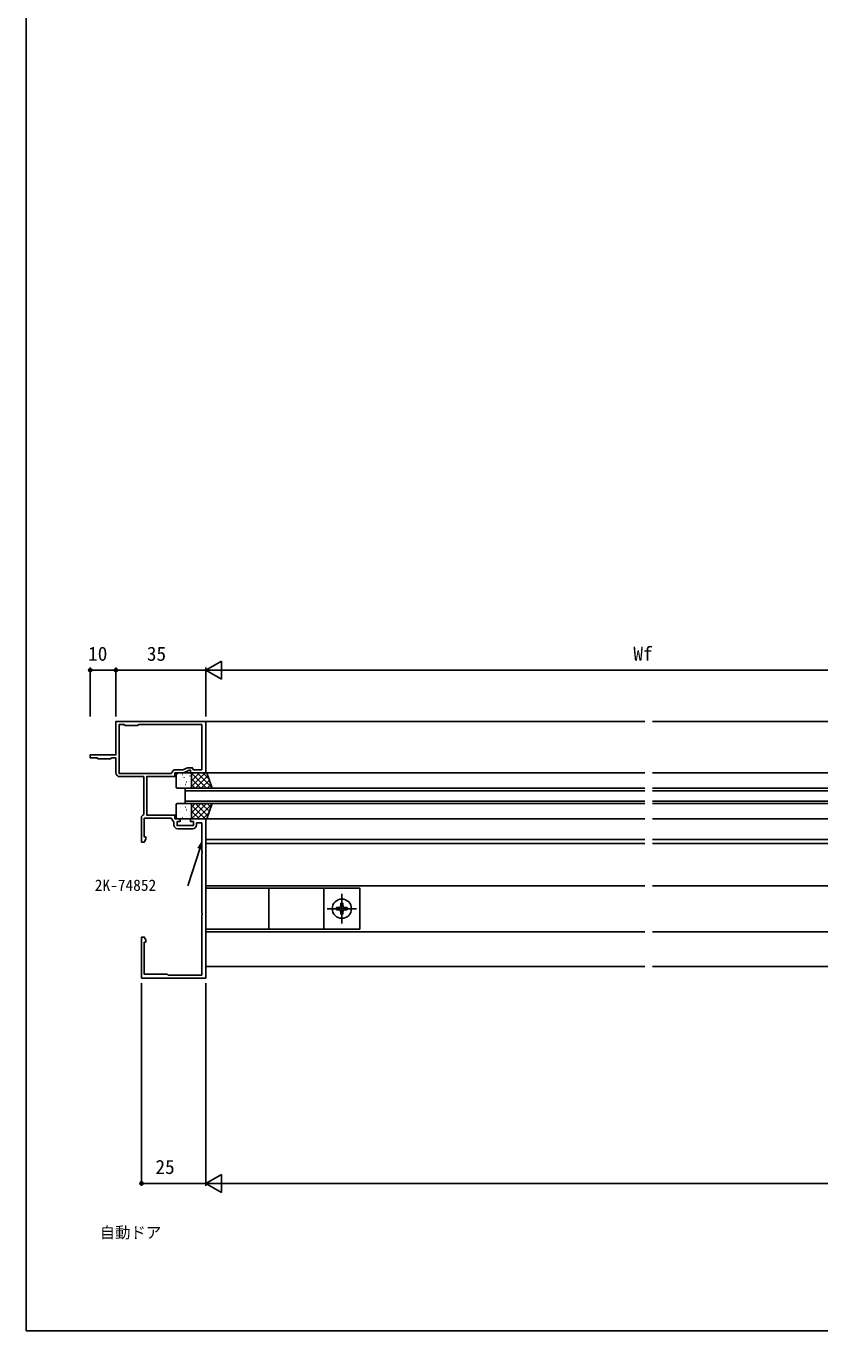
# Model space of a CAD drawing. Units: millimetres, scale not verified. Extents: x -437 to 438, y -681 to 679.
# Drawn here: x -437 to -127, y -681 to -173 of the extents above; entities that cross this region are included whole.
import ezdxf
from ezdxf.enums import TextEntityAlignment as Align

# ---------------------------------------------------------------- set-up
doc = ezdxf.new("R2010")
doc.units = ezdxf.units.MM
doc.header["$LTSCALE"] = 4
for name, color, linetype in [('0-1_USER1', 3, 'Continuous'), ('0-2_YKK_11', 7, 'Continuous'), ('0-3_YKK_12', 2, 'Continuous'), ('0-4_YKK_13', 4, 'Continuous'), ('0-6_YKK_D', 6, 'Continuous'), ('0-7_YKK_ZWAK', 7, 'Continuous')]:
    doc.layers.add(name, color=color, linetype=linetype)
doc.styles.add('ＭＳ ゴシック', font='')
doc.styles.get('ＭＳ ゴシック').set_extended_font_data('MS Gothic')

msp = doc.modelspace()

# ---------------------------------------------------------------- linework, layer by layer
at = {"layer": '0-2_YKK_11'}
msp.add_line((-371.8, -485.5), (-377.6, -485.5), dxfattribs=at)
for points in [[(-401.7, -463.7), (-401.7, -457.9), (-403.4, -457.9), (-403.7, -458.2), (-408.7, -458.2), (-409, -457.9), (-411.7, -457.9), (-411.7, -456.7), (-401.7, -456.7), (-401.7, -443.7), (-366.7, -443.7), (-366.7, -463.7), (-372.7, -463.7), (-372.7, -462.7), (-373.2, -462.7), (-375.345, -463.7), (-378.7, -463.7), (-378.7, -465.2), (-389.7, -465.2), (-389.7, -480.2), (-378.7, -480.2), (-378.7, -481.7), (-376.7, -481.7), (-376.7, -482.7), (-377.9, -482.7), (-377.9, -484.3), (-371.5, -484.3), (-371.5, -482.7), (-372.7, -482.7), (-372.7, -481.7), (-366.7, -481.7)], [(-379.879, -463.75), (-380.175, -464), (-400.5, -464), (-400.5, -444.9), (-398.5, -444.9), (-398.2, -445.2), (-393.2, -445.2), (-392.9, -444.9)], [(-392.9, -444.9), (-368.3, -444.9), (-368.3, -462.5), (-371.5, -462.5), (-371.962, -461.7), (-373.895, -461.7), (-375.611, -462.5), (-378.4, -462.5)], [(-379.1, -484), (-379.1, -482.971), (-380.2, -481.4), (-390.7, -481.4), (-390.7, -488.7), (-390.07, -488.7), (-390.07, -489.609), (-390.7, -490.7), (-391.7, -490.7), (-391.7, -480.7), (-391.2, -480.2), (-390.9, -479.9), (-390.9, -465.2), (-400.2, -465.2)], [(-366.7, -481.7), (-366.7, -543.7), (-391.7, -543.7), (-391.7, -527.7), (-390.7, -527.7), (-390.07, -528.792), (-390.07, -529.7), (-390.7, -529.7), (-390.7, -542.2), (-381.7, -542.2), (-381.4, -542.5), (-368.3, -542.5), (-368.3, -519.159), (-368.18, -518.975), (-368.18, -518.425), (-368.3, -518.242), (-368.3, -495.159), (-368.18, -494.975), (-368.18, -494.425), (-368.3, -494.242), (-368.3, -483.2), (-370.3, -483.2), (-370.3, -484)]]:
    msp.add_lwpolyline(points, dxfattribs=at)
for centre, start, end in [((-378.4, -464), 90.00001, 170.40592), ((-400.2, -463.7), 180.00001, 269.99999), ((-377.6, -484), 180.00001, 269.99999), ((-371.8, -484), 270.00001, 359.99999)]:
    msp.add_arc(centre, 1.5, start, end, dxfattribs=at)
at = {"layer": '0-3_YKK_12'}
for p, q in [((-366.7, -443.7), (-195.7, -443.7)), ((-192.7, -443.7), (-21.7, -443.7)), ((-366.7, -463.7), (-195.7, -463.7)), ((-192.7, -463.7), (-21.7, -463.7)), ((-374.7, -475.7), (-374.7, -469.7)), ((-374.7, -469.7), (-195.7, -469.7)), ((-195.7, -470.7), (-374.7, -470.7)), ((-192.7, -469.7), (-13.7, -469.7)), ((-13.7, -470.7), (-192.7, -470.7)), ((-374.7, -474.7), (-195.7, -474.7)), ((-195.7, -475.7), (-374.7, -475.7)), ((-192.7, -474.7), (-13.7, -474.7)), ((-13.7, -475.7), (-192.7, -475.7)), ((-366.7, -481.7), (-195.7, -481.7)), ((-192.7, -481.7), (-21.7, -481.7)), ((-366.7, -489.7), (-195.7, -489.7)), ((-366.7, -491.2), (-195.7, -491.2)), ((-192.7, -489.7), (-21.7, -489.7)), ((-192.7, -491.2), (169.3, -491.2)), ((-366.7, -507.7), (-195.7, -507.7)), ((-192.7, -507.7), (-21.699, -507.7)), ((-366.7, -525.7), (-195.7, -525.7)), ((-192.7, -525.7), (-27.199, -525.7)), ((-366.7, -539.2), (-195.7, -539.2)), ((-192.7, -539.2), (169.3, -539.2))]:
    msp.add_line(p, q, dxfattribs=at)
at = {"layer": '0-4_YKK_13'}
for p, q in [((-378.275, -469.2), (-378.275, -464.2)), ((-377.775, -463.7), (-372.775, -463.7)), ((-377.711, -464.145), (-377.735, -464.188)), ((-376.977, -466.169), (-377.001, -466.213)), ((-376.557, -466.483), (-376.565, -466.49)), ((-375.767, -464.337), (-375.855, -464.383)), ((-375.087, -465.578), (-375.111, -465.622)), ((-374.353, -467.603), (-374.377, -467.647)), ((-374.352, -464.508), (-374.36, -464.515)), ((-374.242, -467.226), (-374.33, -467.273)), ((-372.896, -464.935), (-372.92, -464.979)), ((-372.463, -467.012), (-372.487, -467.055)), ((-372.37, -466.328), (-372.377, -466.334)), ((-366.941, -463.7), (-372.275, -469.035)), ((-369.186, -463.7), (-372.275, -466.79)), ((-371.431, -463.7), (-372.275, -464.545)), ((-366.373, -469.7), (-372.275, -463.799)), ((-372.275, -464.2), (-372.275, -469.2)), ((-368.618, -469.7), (-372.275, -466.044)), ((-365.88, -464.885), (-370.696, -469.7)), ((-364.348, -469.48), (-370.128, -463.7)), ((-365.319, -466.569), (-368.451, -469.7)), ((-365.471, -466.112), (-367.883, -463.7)), ((-372.775, -469.7), (-377.775, -469.7)), ((-376.545, -468.246), (-376.569, -468.29)), ((-374.537, -468.269), (-374.545, -468.276)), ((-373.921, -469.679), (-373.932, -469.7)), ((-370.863, -469.7), (-372.275, -468.289)), ((-364.758, -468.253), (-366.205, -469.7)), ((-378.275, -476.2), (-378.275, -481.2)), ((-372.775, -475.7), (-377.775, -475.7)), ((-376.545, -477.155), (-376.569, -477.111)), ((-374.537, -477.132), (-374.545, -477.125)), ((-374.353, -477.798), (-374.377, -477.754)), ((-373.921, -475.721), (-373.932, -475.7)), ((-366.373, -475.7), (-372.275, -481.602)), ((-368.618, -475.7), (-372.275, -479.357)), ((-370.863, -475.7), (-372.275, -477.112)), ((-372.275, -481.2), (-372.275, -476.2)), ((-366.941, -481.7), (-372.275, -476.366)), ((-365.88, -480.516), (-370.696, -475.7)), ((-364.348, -475.921), (-370.128, -481.7)), ((-365.319, -478.832), (-368.451, -475.7)), ((-364.758, -477.148), (-366.205, -475.7)), ((-377.775, -481.7), (-372.775, -481.7)), ((-377.711, -481.256), (-377.735, -481.212)), ((-376.977, -479.231), (-377.001, -479.188)), ((-376.557, -478.918), (-376.565, -478.911)), ((-375.767, -481.064), (-375.855, -481.018)), ((-375.087, -479.823), (-375.111, -479.779)), ((-374.352, -480.893), (-374.36, -480.886)), ((-374.242, -478.175), (-374.33, -478.128)), ((-372.896, -480.466), (-372.92, -480.422)), ((-372.463, -478.389), (-372.487, -478.345)), ((-372.37, -479.073), (-372.377, -479.067)), ((-369.186, -481.7), (-372.275, -478.611)), ((-371.431, -481.7), (-372.275, -480.856)), ((-365.471, -479.288), (-367.883, -481.7)), ((-342.2, -508.657), (-342.2, -524.657)), ((-320.7, -508.657), (-320.7, -524.657)), ((-313.7, -522.407), (-313.7, -510.907)), ((-319.45, -516.657), (-307.95, -516.657)), ((-314.11, -514.607), (-314.11, -515.427)), ((-313.29, -515.427), (-313.29, -514.607)), ((-312.47, -517.067), (-311.65, -517.067))]:
    msp.add_line(p, q, dxfattribs=at)
for points in [[(-364.275, -469.7), (-366.275, -463.7), (-372.275, -463.7), (-372.275, -469.7)], [(-364.275, -475.7), (-366.275, -481.7), (-372.275, -481.7), (-372.275, -475.7)], [(-366.7, -524.657), (-306.7, -524.657), (-306.7, -508.657), (-366.7, -508.657)]]:
    msp.add_lwpolyline(points, close=True, dxfattribs=at)
for points in [[(-314.93, -516.247), (-315.75, -516.247), (-315.75, -517.067), (-314.93, -517.067)], [(-314.11, -515.427), (-314.11, -514.607), (-313.29, -514.607), (-313.29, -515.427)], [(-314.11, -517.887), (-314.11, -518.707), (-313.29, -518.707), (-313.29, -517.887)], [(-311.65, -517.067), (-311.65, -516.247), (-312.47, -516.247)]]:
    msp.add_lwpolyline(points, dxfattribs=at)
msp.add_circle((-313.7, -516.657), 3.75, dxfattribs=at)
for centre, radius, start, end in [((-377.775, -464.2), 0.5, 90, 180), ((-372.775, -464.2), 0.5, 0, 90), ((-377.775, -469.2), 0.5, 180, 270), ((-372.775, -469.2), 0.5, 270, 0), ((-377.775, -476.2), 0.5, 90, 180), ((-372.775, -476.2), 0.5, 0, 90), ((-377.775, -481.2), 0.5, 180, 270), ((-372.775, -481.2), 0.5, 270, 0), ((-314.93, -515.427), 0.82, 270, 0), ((-314.93, -517.887), 0.82, 0, 90), ((-312.47, -515.427), 0.82, 180, 270), ((-312.47, -517.887), 0.82, 90, 180)]:
    msp.add_arc(centre, radius, start, end, dxfattribs=at)
at = {"layer": '0-6_YKK_D'}
for p, q in [((-366.7, -423.7), (-360.638, -420.2)), ((-360.638, -427.2), (-360.638, -420.2)), ((-411.7, -441.7), (-411.7, -422.7)), ((-401.7, -423.7), (-411.7, -423.7)), ((-401.7, -441.7), (-401.7, -422.7)), ((-401.7, -441.7), (-401.7, -422.7)), ((-401.7, -423.7), (-366.7, -423.7)), ((-366.7, -441.7), (-366.7, -422.7)), ((-366.7, -441.7), (-366.7, -422.7)), ((-366.7, -423.7), (-360.638, -427.2)), ((-366.7, -423.7), (-354.576, -423.7)), ((-359.7, -423.7), (-28.7, -423.7)), ((-391.7, -545.7), (-391.7, -624.701)), ((-366.7, -545.7), (-366.7, -624.701)), ((-366.7, -545.7), (-366.7, -624.701)), ((-366.7, -623.701), (-360.638, -620.201)), ((-360.638, -627.201), (-360.638, -620.201)), ((-366.7, -623.701), (-391.7, -623.701)), ((-366.7, -623.701), (-360.638, -627.201)), ((-366.7, -623.701), (-354.576, -623.701)), ((361.3, -623.7), (-359.7, -623.701))]:
    msp.add_line(p, q, dxfattribs=at)
for points in [[(-368.3, -490.854), (-369.084, -493.281), (-373.738, -507.69)], [(-369.734, -493.071), (-368.3, -490.854), (-368.434, -493.491)]]:
    msp.add_lwpolyline(points, dxfattribs=at)
for centre in [(-411.7, -423.7), (-401.7, -423.7), (-401.7, -423.7), (-391.7, -623.701)]:
    msp.add_circle(centre, 0.637, dxfattribs=at)
at = {"layer": '0-7_YKK_ZWAK'}
msp.add_line((-436.7, 643.8), (-436.7, -681.2), dxfattribs=at)
msp.add_lwpolyline([(-436.7, -681.2), (438.3, -681.2), (438.3, 643.8)], dxfattribs=at)

# ---------------------------------------------------------------- texts
at = {"layer": '0-1_USER1', "style": 'ＭＳ ゴシック'}
msp.add_text('自動ドア', height=4.399, dxfattribs=at).set_placement((-408.047, -646.382), align=Align.BOTTOM_LEFT)
at = {"layer": '0-6_YKK_D', "style": 'ＭＳ ゴシック'}
for s, height, p in [('10', 5.499, (-412.538, -421.7)), ('35', 5.499, (-389.655, -421.7)), ('Wf', 5.499, (-200.145, -421.7)), ('2K-74852', 4.399, (-409.952, -511.021)), ('25', 5.499, (-386.304, -621.701))]:
    msp.add_text(s, height=height, dxfattribs=at).set_placement(p, align=Align.BOTTOM_LEFT)

doc.saveas('drawing.dxf')
